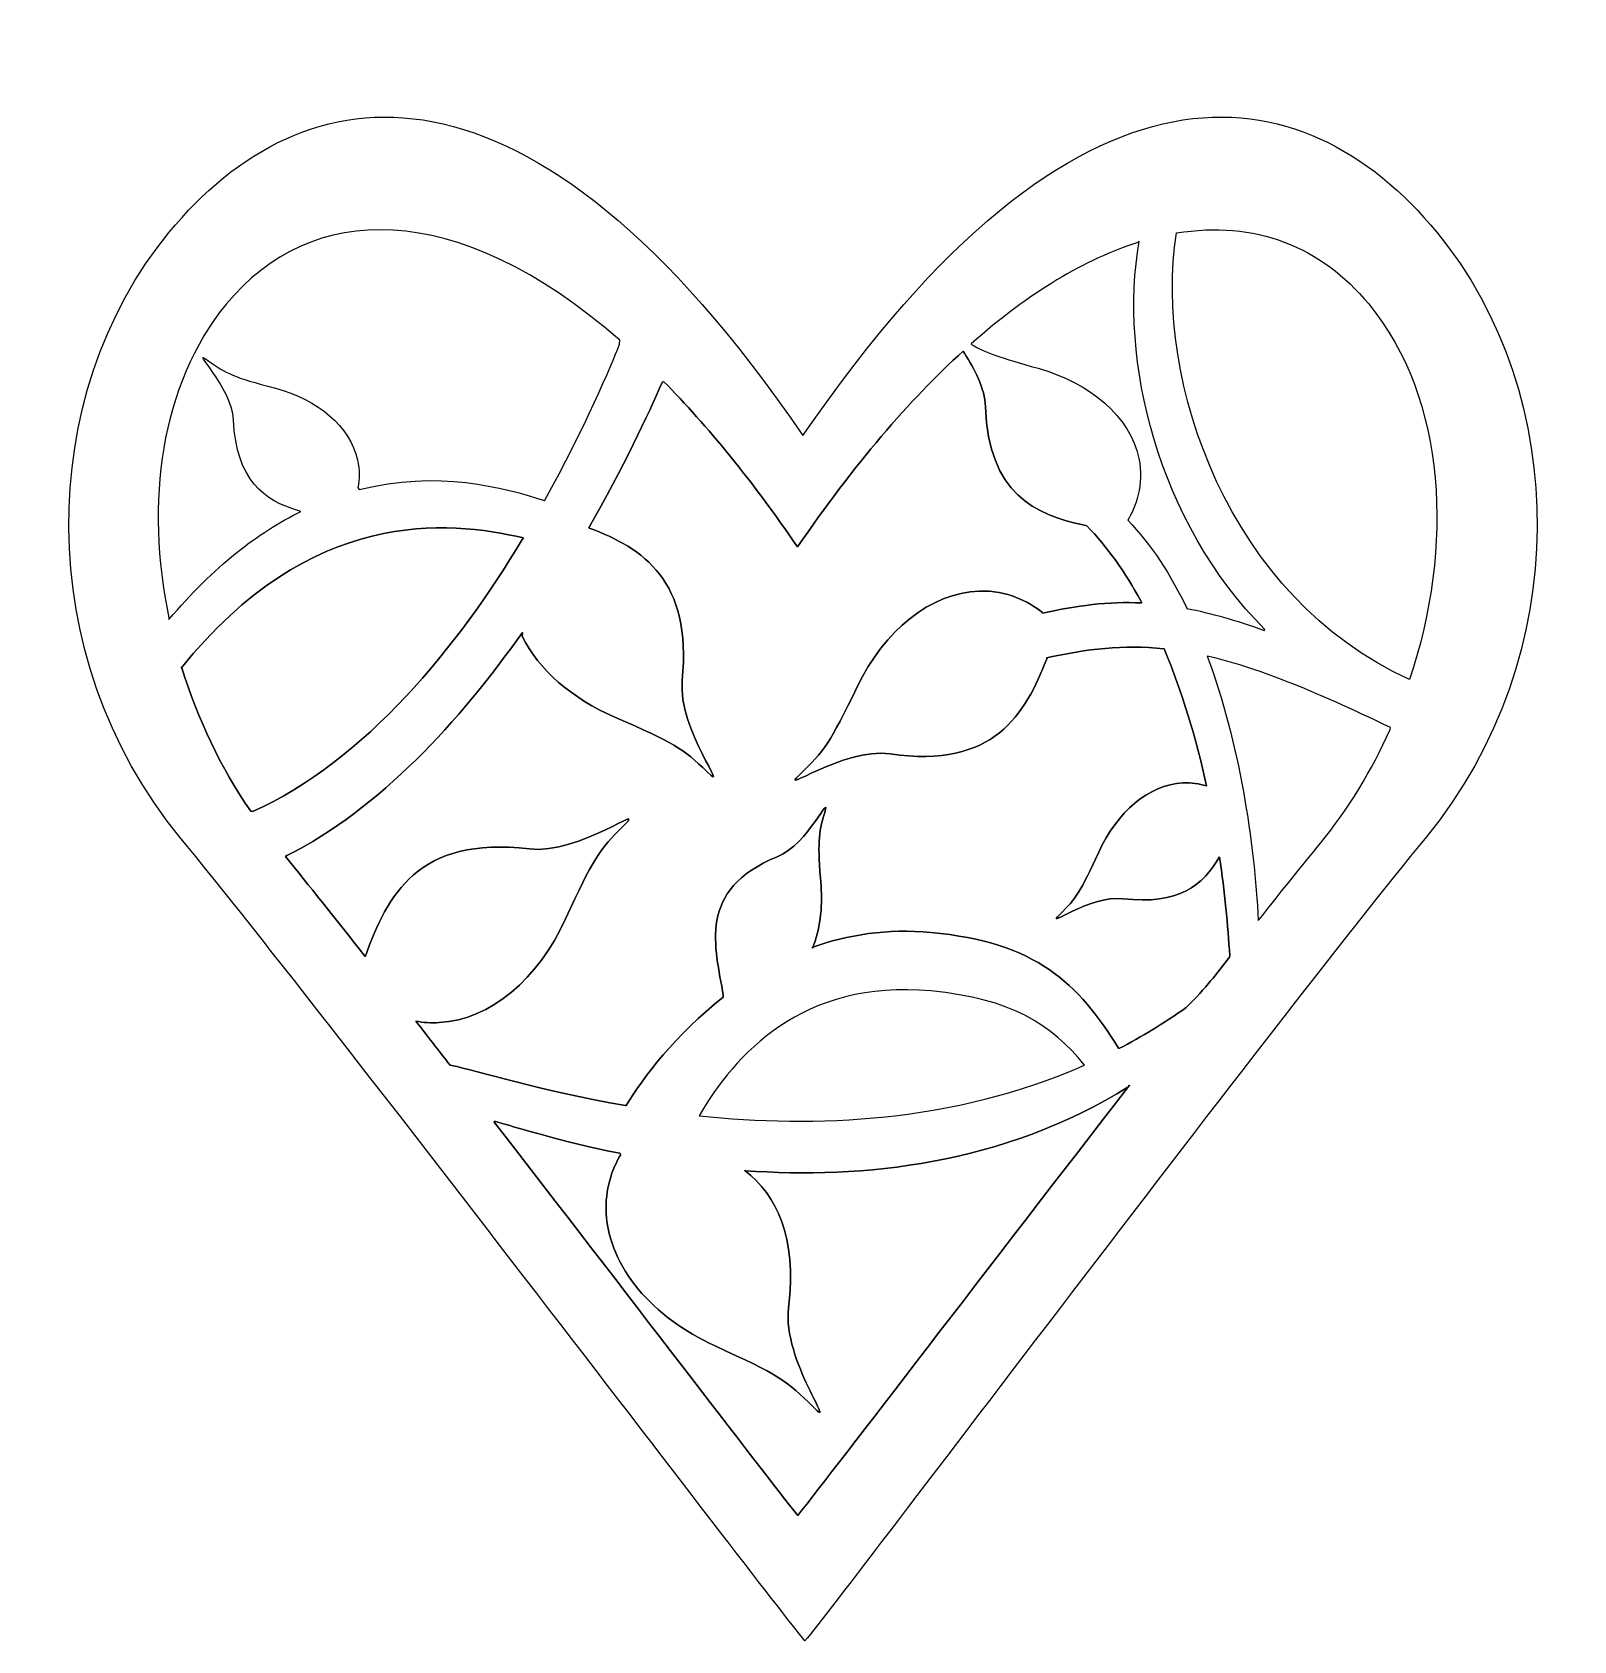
# Model space of a CAD drawing. Header units: centimetres. Extents: x -7.3 to 7.7, y -7.5 to 8.2.
import ezdxf

# ---------------------------------------------------------------- set-up
doc = ezdxf.new("R2010")
doc.units = ezdxf.units.CM
doc.header["$MEASUREMENT"] = 0
doc.layers.add('Camada 1', color=7, linetype='Continuous')

msp = doc.modelspace()

# ---------------------------------------------------------------- linework, layer by layer
at = {"layer": 'Camada 1'}
msp.add_open_spline([(0.20458, -7.46633), (0.65715, -6.9174), (4.66966, -1.57364), (6.27433, 0.38629), (6.27433, 0.38629), (7.71448, 2.13963), (7.6857, 4.69831), (6.37569, 6.29044), (6.37569, 6.29044), (5.06775, 7.8759), (2.87634, 8.24375), (0.18539, 4.30347), (0.18539, 4.30347), (-2.5055, 8.24373), (-4.69696, 7.8759), (-6.00488, 6.29044), (-6.00488, 6.29044), (-7.31486, 4.69828), (-7.34367, 2.13963), (-5.90354, 0.38629), (-5.90354, 0.38629), (-4.29884, -1.57366), (-0.24794, -6.9174), (0.20458, -7.46633), (0.20458, -7.46633), (0.20458, -7.46633), (0.20458, -7.46633), (0.20458, -7.46633)], degree=3, knots=[0, 0, 0, 0, 0.125, 0.125, 0.125, 0.125, 0.25, 0.25, 0.25, 0.25, 0.375, 0.375, 0.375, 0.375, 0.5, 0.5, 0.5, 0.5, 0.625, 0.625, 0.625, 0.625, 0.75, 0.75, 0.75, 0.75, 1, 1, 1, 1], dxfattribs=at)
at = {"layer": 'Camada 1', "color": 7, "lineweight": 25}
for points, knots in [([(-6.00861, 2.52569), (-6.2411, 3.64668), (-6.09428, 4.80195), (-5.44656, 5.58919), (-5.44656, 5.58919), (-4.62506, 6.58506), (-3.20945, 6.63546), (-1.6032, 5.23534), (-1.6032, 5.23534), (-1.6032, 5.23534), (-1.60693, 5.19586), (-1.60693, 5.19586), (-1.60693, 5.19586), (-1.68705, 4.99107), (-1.94038, 4.38446), (-2.33996, 3.6658), (-2.33996, 3.6658), (-2.33996, 3.6658), (-2.33874, 3.66958), (-2.33874, 3.66958), (-2.33874, 3.66958), (-2.73554, 3.7978), (-3.38874, 3.97176), (-4.1504, 3.77589), (-4.1504, 3.77589), (-4.1504, 3.77589), (-4.16307, 3.79658), (-4.16307, 3.79658), (-4.16307, 3.79658), (-4.14664, 3.87633), (-4.14278, 3.96753), (-4.16521, 4.06561), (-4.16521, 4.06561), (-4.24009, 4.39494), (-4.55251, 4.6542), (-4.96703, 4.76564), (-4.96703, 4.76564), (-5.3819, 4.87811), (-5.44563, 4.90566), (-5.62989, 5.03898), (-5.62989, 5.03898), (-5.81407, 5.17204), (-5.3933, 4.78694), (-5.3775, 4.45772), (-5.3775, 4.45772), (-5.3494, 3.86616), (-5.07238, 3.66728), (-4.74851, 3.57298), (-4.74851, 3.57298), (-4.74851, 3.57298), (-4.71962, 3.56308), (-4.71962, 3.56308), (-4.71962, 3.56308), (-5.13623, 3.3567), (-5.57227, 3.02449), (-6.00727, 2.50893), (-6.00727, 2.50893), (-6.00727, 2.50893), (-6.00861, 2.52569), (-6.00861, 2.52569)], [0, 0, 0, 0, 0.0625, 0.0625, 0.0625, 0.0625, 0.125, 0.125, 0.125, 0.125, 0.1875, 0.1875, 0.1875, 0.1875, 0.25, 0.25, 0.25, 0.25, 0.3125, 0.3125, 0.3125, 0.3125, 0.375, 0.375, 0.375, 0.375, 0.4375, 0.4375, 0.4375, 0.4375, 0.5, 0.5, 0.5, 0.5, 0.5625, 0.5625, 0.5625, 0.5625, 0.625, 0.625, 0.625, 0.625, 0.6875, 0.6875, 0.6875, 0.6875, 0.75, 0.75, 0.75, 0.75, 0.8125, 0.8125, 0.8125, 0.8125, 0.875, 0.875, 0.875, 0.875, 1, 1, 1, 1]), ([(6.11026, 1.92188), (6.54259, 3.21577), (6.47642, 4.65926), (5.71124, 5.58919), (5.71124, 5.58919), (5.24933, 6.14913), (4.59959, 6.41017), (3.83381, 6.28256), (3.83381, 6.28256), (3.83381, 6.28256), (3.83209, 6.28282), (3.83209, 6.28282), (3.83209, 6.28282), (3.60828, 4.82944), (4.34615, 2.72084), (6.11034, 1.92185), (6.11034, 1.92185), (6.11034, 1.92185), (6.11026, 1.92188), (6.11026, 1.92188)], [0, 0, 0, 0, 0.16666667, 0.16666667, 0.16666667, 0.16666667, 0.33333333, 0.33333333, 0.33333333, 0.33333333, 0.5, 0.5, 0.5, 0.5, 0.66666667, 0.66666667, 0.66666667, 0.66666667, 1, 1, 1, 1]), ([(3.93856, 2.61181), (3.77801, 2.94421), (3.58555, 3.24149), (3.35701, 3.47721), (3.35701, 3.47721), (3.35701, 3.47721), (3.35669, 3.477), (3.35669, 3.477), (3.35669, 3.477), (3.43072, 3.60265), (3.52158, 3.82175), (3.46557, 4.08123), (3.46557, 4.08123), (3.37768, 4.49057), (2.99416, 4.81664), (2.48185, 4.96094), (2.48185, 4.96094), (2.11233, 5.0659), (1.96829, 5.11347), (1.83185, 5.19473), (1.83185, 5.19473), (1.83185, 5.19473), (1.82738, 5.19976), (1.82738, 5.19976), (1.82738, 5.19976), (2.39954, 5.7062), (2.94805, 6.02875), (3.45478, 6.19015), (3.45478, 6.19015), (3.45478, 6.19015), (3.46896, 6.20118), (3.46896, 6.20118), (3.46896, 6.20118), (3.26817, 5.0468), (3.64904, 3.45962), (4.69737, 2.41012), (4.69737, 2.41012), (4.69737, 2.41012), (4.68867, 2.40152), (4.68867, 2.40152), (4.68867, 2.40152), (4.40821, 2.50267), (4.16315, 2.57175), (3.93918, 2.61491), (3.93918, 2.61491), (3.93918, 2.61491), (3.93856, 2.61181), (3.93856, 2.61181)], [0, 0, 0, 0, 0.07692308, 0.07692308, 0.07692308, 0.07692308, 0.15384615, 0.15384615, 0.15384615, 0.15384615, 0.23076923, 0.23076923, 0.23076923, 0.23076923, 0.30769231, 0.30769231, 0.30769231, 0.30769231, 0.38461538, 0.38461538, 0.38461538, 0.38461538, 0.46153846, 0.46153846, 0.46153846, 0.46153846, 0.53846154, 0.53846154, 0.53846154, 0.53846154, 0.61538462, 0.61538462, 0.61538462, 0.61538462, 0.69230769, 0.69230769, 0.69230769, 0.69230769, 0.76923077, 0.76923077, 0.76923077, 0.76923077, 0.84615385, 0.84615385, 0.84615385, 0.84615385, 1, 1, 1, 1]), ([(4.63172, -0.43111), (4.59539, 0.32769), (4.44818, 1.30485), (4.13367, 2.15146), (4.13367, 2.15146), (4.13367, 2.15146), (4.13367, 2.15146), (4.13367, 2.15146), (4.13367, 2.15146), (4.59778, 2.04295), (5.15658, 1.82412), (5.9231, 1.45272), (5.9231, 1.45272), (5.9231, 1.45272), (5.91995, 1.43319), (5.91995, 1.43319), (5.91995, 1.43319), (5.74019, 1.03139), (5.51117, 0.65404), (5.23963, 0.32345), (5.23963, 0.32345), (5.06995, 0.11618), (4.86797, -0.13571), (4.64371, -0.41876), (4.64371, -0.41876), (4.64371, -0.41876), (4.63172, -0.43111), (4.63172, -0.43111)], [0, 0, 0, 0, 0.125, 0.125, 0.125, 0.125, 0.25, 0.25, 0.25, 0.25, 0.375, 0.375, 0.375, 0.375, 0.5, 0.5, 0.5, 0.5, 0.625, 0.625, 0.625, 0.625, 0.75, 0.75, 0.75, 0.75, 1, 1, 1, 1]), ([(-0.82862, -2.33894), (-0.48543, -1.74664), (0.17796, -1.00195), (1.43457, -1.12003), (1.43457, -1.12003), (2.21681, -1.19353), (2.61556, -1.44713), (2.93328, -1.84173), (2.93328, -1.84173), (2.93328, -1.84173), (2.93442, -1.84435), (2.93442, -1.84435), (2.93442, -1.84435), (1.65005, -2.41128), (0.29432, -2.45637), (-0.82862, -2.33894), (-0.82862, -2.33894), (-0.82862, -2.33894), (-0.82862, -2.33894), (-0.82862, -2.33894)], [0, 0, 0, 0, 0.16666667, 0.16666667, 0.16666667, 0.16666667, 0.33333333, 0.33333333, 0.33333333, 0.33333333, 0.5, 0.5, 0.5, 0.5, 0.66666667, 0.66666667, 0.66666667, 0.66666667, 1, 1, 1, 1])]:
    msp.add_open_spline(points, degree=3, knots=knots, dxfattribs=at)
at = {"layer": 'Camada 1', "color": 7}
for points, knots in [([(-1.1875, 4.82801), (-1.32752, 4.50845), (-1.57194, 3.98888), (-1.90796, 3.40333), (-1.90796, 3.40333), (-1.90796, 3.40333), (-1.9037, 3.40084), (-1.9037, 3.40084), (-1.9037, 3.40084), (-1.37437, 3.20452), (-0.89939, 2.89107), (-0.99406, 1.91346), (-0.99406, 1.91346), (-1.04023, 1.43401), (-0.51231, 0.78877), (-0.75083, 1.01983), (-0.75083, 1.01983), (-0.98935, 1.25126), (-1.07582, 1.3045), (-1.65232, 1.55416), (-1.65232, 1.55416), (-2.07113, 1.7345), (-2.39553, 2.01644), (-2.55661, 2.34595), (-2.55661, 2.34595), (-2.55661, 2.34595), (-2.5556, 2.38225), (-2.5556, 2.38225), (-2.5556, 2.38225), (-3.16703, 1.51333), (-3.94572, 0.66214), (-4.85602, 0.20187), (-4.85602, 0.20187), (-4.85602, 0.20187), (-4.86795, 0.19216), (-4.86795, 0.19216), (-4.86795, 0.19216), (-4.64835, -0.07851), (-4.38485, -0.40987), (-4.09481, -0.77844), (-4.09481, -0.77844), (-4.09481, -0.77844), (-4.08944, -0.78021), (-4.08944, -0.78021), (-4.08944, -0.78021), (-3.87544, -0.18598), (-3.57911, 0.39711), (-2.48749, 0.26733), (-2.48749, 0.26733), (-1.99653, 0.20923), (-1.32266, 0.73644), (-1.56507, 0.49691), (-1.56507, 0.49691), (-1.8079, 0.25733), (-1.86445, 0.16978), (-2.13353, -0.41614), (-2.13353, -0.41614), (-2.401, -1.00187), (-2.8619, -1.39997), (-3.36765, -1.42918), (-3.36765, -1.42918), (-3.44912, -1.434), (-3.52571, -1.42794), (-3.59689, -1.41439), (-3.59689, -1.41439), (-3.59689, -1.41439), (-3.59684, -1.41418), (-3.59684, -1.41418), (-3.59684, -1.41418), (-3.48688, -1.55512), (-3.3748, -1.69908), (-3.26143, -1.84497), (-3.26143, -1.84497), (-3.26143, -1.84497), (-3.24534, -1.84717), (-3.24534, -1.84717), (-3.24534, -1.84717), (-2.99997, -1.89834), (-2.37753, -2.09635), (-1.54949, -2.23883), (-1.54949, -2.23883), (-1.54949, -2.23883), (-1.54309, -2.23812), (-1.54309, -2.23812), (-1.54309, -2.23812), (-1.37796, -1.96888), (-1.05602, -1.54115), (-0.59398, -1.1818), (-0.59398, -1.1818), (-0.59398, -1.1818), (-0.59319, -1.16129), (-0.59319, -1.16129), (-0.59319, -1.16129), (-0.67151, -0.69081), (-0.8555, -0.13296), (-0.06603, 0.19036), (-0.06603, 0.19036), (0.23888, 0.31543), (0.46091, 0.84084), (0.3972, 0.62277), (0.3972, 0.62277), (0.33325, 0.40454), (0.32862, 0.33522), (0.36148, -0.09335), (0.36148, -0.09335), (0.379, -0.31547), (0.34976, -0.52499), (0.27771, -0.70044), (0.27771, -0.70044), (0.27771, -0.70044), (0.27559, -0.69486), (0.27559, -0.69486), (0.27559, -0.69486), (0.62074, -0.57064), (1.00809, -0.50785), (1.43452, -0.54791), (1.43452, -0.54791), (2.46759, -0.64499), (2.87269, -1.04374), (3.26763, -1.67808), (3.26763, -1.67808), (3.26763, -1.67808), (3.27009, -1.68305), (3.27009, -1.68305), (3.27009, -1.68305), (3.49316, -1.56692), (3.71316, -1.43368), (3.92851, -1.28141), (3.92851, -1.28141), (3.92851, -1.28141), (3.92851, -1.28141), (3.92851, -1.28141), (3.92851, -1.28141), (4.12814, -1.08268), (4.22225, -0.95341), (4.35129, -0.78928), (4.35129, -0.78928), (4.35129, -0.78928), (4.35314, -0.7755), (4.35314, -0.7755), (4.35314, -0.7755), (4.33692, -0.47798), (4.30509, -0.15153), (4.25482, 0.18679), (4.25482, 0.18679), (4.25482, 0.18679), (4.2499, 0.18626), (4.2499, 0.18626), (4.2499, 0.18626), (4.09978, -0.08367), (3.85191, -0.28335), (3.30931, -0.21887), (3.30931, -0.21887), (2.98202, -0.18014), (2.53278, -0.53158), (2.69439, -0.37191), (2.69439, -0.37191), (2.85626, -0.21221), (2.89397, -0.15384), (3.07335, 0.23676), (3.07335, 0.23676), (3.25165, 0.62723), (3.55891, 0.89261), (3.89607, 0.91208), (3.89607, 0.91208), (3.98037, 0.91705), (4.0568, 0.90457), (4.12409, 0.88311), (4.12409, 0.88311), (4.12409, 0.88311), (4.12692, 0.88367), (4.12692, 0.88367), (4.12692, 0.88367), (4.02606, 1.34153), (3.88988, 1.80013), (3.71187, 2.22042), (3.71187, 2.22042), (3.71187, 2.22042), (3.71372, 2.22113), (3.71372, 2.22113), (3.71372, 2.22113), (3.30817, 2.26487), (2.95984, 2.22047), (2.56429, 2.13276), (2.56429, 2.13276), (2.56429, 2.13276), (2.56932, 2.1307), (2.56932, 2.1307), (2.56932, 2.1307), (2.35437, 1.57989), (2.0546, 1.05046), (1.03627, 1.19482), (1.03627, 1.19482), (0.57177, 1.26046), (-0.0789, 0.77464), (0.15624, 0.99675), (0.15624, 0.99675), (0.39169, 1.21887), (0.44726, 1.3007), (0.71512, 1.85085), (0.71512, 1.85085), (0.98137, 2.40084), (1.42719, 2.76866), (1.90757, 2.7856), (1.90757, 2.7856), (2.17972, 2.7955), (2.39184, 2.67934), (2.52458, 2.57676), (2.52458, 2.57676), (2.52458, 2.57676), (2.52619, 2.5693), (2.52619, 2.5693), (2.52619, 2.5693), (2.86163, 2.64328), (3.16341, 2.68588), (3.49565, 2.66952), (3.49565, 2.66952), (3.49565, 2.66952), (3.48605, 2.68897), (3.48605, 2.68897), (3.48605, 2.68897), (3.33354, 2.96676), (3.15797, 3.21668), (2.95686, 3.42404), (2.95686, 3.42404), (2.95686, 3.42404), (2.93334, 3.42859), (2.93334, 3.42859), (2.93334, 3.42859), (2.4536, 3.53223), (1.99862, 3.73252), (1.96833, 4.58535), (1.96833, 4.58535), (1.96187, 4.76569), (1.85758, 4.96074), (1.76272, 5.10788), (1.76272, 5.10788), (1.76272, 5.10788), (1.74896, 5.12944), (1.74896, 5.12944), (1.74896, 5.12944), (1.2245, 4.6516), (0.68102, 4.01959), (0.13225, 3.21608), (0.13225, 3.21608), (-0.30968, 3.8632), (-0.7482, 4.39911), (-1.17617, 4.83279), (-1.17617, 4.83279), (-1.17617, 4.83279), (-1.1875, 4.82801), (-1.1875, 4.82801)], [0, 0, 0, 0, 0.015625, 0.015625, 0.015625, 0.015625, 0.03125, 0.03125, 0.03125, 0.03125, 0.046875, 0.046875, 0.046875, 0.046875, 0.0625, 0.0625, 0.0625, 0.0625, 0.078125, 0.078125, 0.078125, 0.078125, 0.09375, 0.09375, 0.09375, 0.09375, 0.109375, 0.109375, 0.109375, 0.109375, 0.125, 0.125, 0.125, 0.125, 0.140625, 0.140625, 0.140625, 0.140625, 0.15625, 0.15625, 0.15625, 0.15625, 0.171875, 0.171875, 0.171875, 0.171875, 0.1875, 0.1875, 0.1875, 0.1875, 0.203125, 0.203125, 0.203125, 0.203125, 0.21875, 0.21875, 0.21875, 0.21875, 0.234375, 0.234375, 0.234375, 0.234375, 0.25, 0.25, 0.25, 0.25, 0.265625, 0.265625, 0.265625, 0.265625, 0.28125, 0.28125, 0.28125, 0.28125, 0.296875, 0.296875, 0.296875, 0.296875, 0.3125, 0.3125, 0.3125, 0.3125, 0.328125, 0.328125, 0.328125, 0.328125, 0.34375, 0.34375, 0.34375, 0.34375, 0.359375, 0.359375, 0.359375, 0.359375, 0.375, 0.375, 0.375, 0.375, 0.390625, 0.390625, 0.390625, 0.390625, 0.40625, 0.40625, 0.40625, 0.40625, 0.421875, 0.421875, 0.421875, 0.421875, 0.4375, 0.4375, 0.4375, 0.4375, 0.453125, 0.453125, 0.453125, 0.453125, 0.46875, 0.46875, 0.46875, 0.46875, 0.484375, 0.484375, 0.484375, 0.484375, 0.5, 0.5, 0.5, 0.5, 0.515625, 0.515625, 0.515625, 0.515625, 0.53125, 0.53125, 0.53125, 0.53125, 0.546875, 0.546875, 0.546875, 0.546875, 0.5625, 0.5625, 0.5625, 0.5625, 0.578125, 0.578125, 0.578125, 0.578125, 0.59375, 0.59375, 0.59375, 0.59375, 0.609375, 0.609375, 0.609375, 0.609375, 0.625, 0.625, 0.625, 0.625, 0.640625, 0.640625, 0.640625, 0.640625, 0.65625, 0.65625, 0.65625, 0.65625, 0.671875, 0.671875, 0.671875, 0.671875, 0.6875, 0.6875, 0.6875, 0.6875, 0.703125, 0.703125, 0.703125, 0.703125, 0.71875, 0.71875, 0.71875, 0.71875, 0.734375, 0.734375, 0.734375, 0.734375, 0.75, 0.75, 0.75, 0.75, 0.765625, 0.765625, 0.765625, 0.765625, 0.78125, 0.78125, 0.78125, 0.78125, 0.796875, 0.796875, 0.796875, 0.796875, 0.8125, 0.8125, 0.8125, 0.8125, 0.828125, 0.828125, 0.828125, 0.828125, 0.84375, 0.84375, 0.84375, 0.84375, 0.859375, 0.859375, 0.859375, 0.859375, 0.875, 0.875, 0.875, 0.875, 0.890625, 0.890625, 0.890625, 0.890625, 0.90625, 0.90625, 0.90625, 0.90625, 0.921875, 0.921875, 0.921875, 0.921875, 0.9375, 0.9375, 0.9375, 0.9375, 0.953125, 0.953125, 0.953125, 0.953125, 0.96875, 0.96875, 0.96875, 0.96875, 1, 1, 1, 1]), ([(-1.1875, 4.82801), (-1.1875, 4.82801), (-1.1875, 4.82801), (-1.1875, 4.82801), (-1.1875, 4.82801), (-1.1875, 4.82801), (-1.1875, 4.82801), (-1.1875, 4.82801)], [0, 0, 0, 0, 0.33333333, 0.33333333, 0.33333333, 0.33333333, 1, 1, 1, 1]), ([(-5.88886, 2.03282), (-4.62852, 3.60175), (-3.28737, 3.47906), (-2.54402, 3.30451), (-2.54402, 3.30451), (-2.54402, 3.30451), (-2.55722, 3.2894), (-2.55722, 3.2894), (-2.55722, 3.2894), (-3.18526, 2.24173), (-4.08389, 1.13003), (-5.19305, 0.63153), (-5.19305, 0.63153), (-5.19305, 0.63153), (-5.20911, 0.63515), (-5.20911, 0.63515), (-5.20911, 0.63515), (-5.4997, 1.05795), (-5.72772, 1.53693), (-5.88195, 2.03501), (-5.88195, 2.03501), (-5.88195, 2.03501), (-5.88886, 2.03282), (-5.88886, 2.03282)], [0, 0, 0, 0, 0.14285714, 0.14285714, 0.14285714, 0.14285714, 0.28571429, 0.28571429, 0.28571429, 0.28571429, 0.42857143, 0.42857143, 0.42857143, 0.42857143, 0.57142857, 0.57142857, 0.57142857, 0.57142857, 0.71428571, 0.71428571, 0.71428571, 0.71428571, 1, 1, 1, 1]), ([(-5.88886, 2.03282), (-5.88886, 2.03282), (-5.88886, 2.03282), (-5.88886, 2.03282), (-5.88886, 2.03282), (-5.88886, 2.03282), (-5.88886, 2.03282), (-5.88886, 2.03282)], [0, 0, 0, 0, 0.33333333, 0.33333333, 0.33333333, 0.33333333, 1, 1, 1, 1]), ([(-1.59501, -2.71627), (-1.67902, -2.86179), (-1.75014, -3.05703), (-1.73638, -3.29039), (-1.73638, -3.29039), (-1.70571, -3.82114), (-1.28794, -4.3048), (-0.67326, -4.58553), (-0.67326, -4.58553), (-0.05837, -4.86792), (0.03352, -4.92729), (0.28493, -5.18211), (0.28493, -5.18211), (0.53634, -5.43651), (-0.01696, -4.7293), (0.04403, -4.21405), (0.04403, -4.21405), (0.12769, -3.51031), (-0.07093, -3.12156), (-0.38118, -2.87428), (-0.38118, -2.87428), (-0.38118, -2.87428), (-0.38184, -2.87492), (-0.38184, -2.87492), (-0.38184, -2.87492), (0.76566, -2.9562), (2.13406, -2.82118), (3.36826, -2.05376), (3.36826, -2.05376), (3.36826, -2.05376), (3.37532, -2.04064), (3.37532, -2.04064), (3.37532, -2.04064), (2.02711, -3.77972), (0.53909, -5.73203), (0.13447, -6.24267), (0.13447, -6.24267), (0.13447, -6.24267), (0.13447, -6.24267), (0.13447, -6.24267), (0.13447, -6.24267), (-0.23735, -5.7738), (-1.55783, -4.04451), (-2.8299, -2.40134), (-2.8299, -2.40134), (-2.8299, -2.40134), (-2.82731, -2.39224), (-2.82731, -2.39224), (-2.82731, -2.39224), (-2.62141, -2.44868), (-2.18424, -2.58769), (-1.60446, -2.70535), (-1.60446, -2.70535), (-1.60446, -2.70535), (-1.59501, -2.71627), (-1.59501, -2.71627)], [0, 0, 0, 0, 0.06666667, 0.06666667, 0.06666667, 0.06666667, 0.13333333, 0.13333333, 0.13333333, 0.13333333, 0.2, 0.2, 0.2, 0.2, 0.26666667, 0.26666667, 0.26666667, 0.26666667, 0.33333333, 0.33333333, 0.33333333, 0.33333333, 0.4, 0.4, 0.4, 0.4, 0.46666667, 0.46666667, 0.46666667, 0.46666667, 0.53333333, 0.53333333, 0.53333333, 0.53333333, 0.6, 0.6, 0.6, 0.6, 0.66666667, 0.66666667, 0.66666667, 0.66666667, 0.73333333, 0.73333333, 0.73333333, 0.73333333, 0.8, 0.8, 0.8, 0.8, 0.86666667, 0.86666667, 0.86666667, 0.86666667, 1, 1, 1, 1]), ([(-1.59501, -2.71627), (-1.59501, -2.71627), (-1.59501, -2.71627), (-1.59501, -2.71627), (-1.59501, -2.71627), (-1.59501, -2.71627), (-1.59501, -2.71627), (-1.59501, -2.71627)], [0, 0, 0, 0, 0.33333333, 0.33333333, 0.33333333, 0.33333333, 1, 1, 1, 1])]:
    msp.add_open_spline(points, degree=3, knots=knots, dxfattribs=at)
at = {"layer": 'Camada 1', "lineweight": 25}
for points, knots in [([(-1.1875, 4.82801), (-1.32752, 4.50845), (-1.57194, 3.98888), (-1.90796, 3.40333), (-1.90796, 3.40333), (-1.90796, 3.40333), (-1.9037, 3.40084), (-1.9037, 3.40084), (-1.9037, 3.40084), (-1.37437, 3.20452), (-0.89939, 2.89107), (-0.99406, 1.91346), (-0.99406, 1.91346), (-1.04023, 1.43401), (-0.51231, 0.78877), (-0.75083, 1.01983), (-0.75083, 1.01983), (-0.98935, 1.25126), (-1.07582, 1.3045), (-1.65232, 1.55416), (-1.65232, 1.55416), (-2.07113, 1.7345), (-2.39553, 2.01644), (-2.55661, 2.34595), (-2.55661, 2.34595), (-2.55661, 2.34595), (-2.5556, 2.38225), (-2.5556, 2.38225), (-2.5556, 2.38225), (-3.16703, 1.51333), (-3.94572, 0.66214), (-4.85602, 0.20187), (-4.85602, 0.20187), (-4.85602, 0.20187), (-4.86795, 0.19216), (-4.86795, 0.19216), (-4.86795, 0.19216), (-4.64835, -0.07851), (-4.38485, -0.40987), (-4.09481, -0.77844), (-4.09481, -0.77844), (-4.09481, -0.77844), (-4.08944, -0.78021), (-4.08944, -0.78021), (-4.08944, -0.78021), (-3.87544, -0.18598), (-3.57911, 0.39711), (-2.48749, 0.26733), (-2.48749, 0.26733), (-1.99653, 0.20923), (-1.32266, 0.73644), (-1.56507, 0.49691), (-1.56507, 0.49691), (-1.8079, 0.25733), (-1.86445, 0.16978), (-2.13353, -0.41614), (-2.13353, -0.41614), (-2.401, -1.00187), (-2.8619, -1.39997), (-3.36765, -1.42918), (-3.36765, -1.42918), (-3.44912, -1.434), (-3.52571, -1.42794), (-3.59689, -1.41439), (-3.59689, -1.41439), (-3.59689, -1.41439), (-3.59684, -1.41418), (-3.59684, -1.41418), (-3.59684, -1.41418), (-3.48688, -1.55512), (-3.3748, -1.69908), (-3.26143, -1.84497), (-3.26143, -1.84497), (-3.26143, -1.84497), (-3.24534, -1.84717), (-3.24534, -1.84717), (-3.24534, -1.84717), (-2.99997, -1.89834), (-2.37753, -2.09635), (-1.54949, -2.23883), (-1.54949, -2.23883), (-1.54949, -2.23883), (-1.54309, -2.23812), (-1.54309, -2.23812), (-1.54309, -2.23812), (-1.37796, -1.96888), (-1.05602, -1.54115), (-0.59398, -1.1818), (-0.59398, -1.1818), (-0.59398, -1.1818), (-0.59319, -1.16129), (-0.59319, -1.16129), (-0.59319, -1.16129), (-0.67151, -0.69081), (-0.8555, -0.13296), (-0.06603, 0.19036), (-0.06603, 0.19036), (0.23888, 0.31543), (0.46091, 0.84084), (0.3972, 0.62277), (0.3972, 0.62277), (0.33325, 0.40454), (0.32862, 0.33522), (0.36148, -0.09335), (0.36148, -0.09335), (0.379, -0.31547), (0.34976, -0.52499), (0.27771, -0.70044), (0.27771, -0.70044), (0.27771, -0.70044), (0.27559, -0.69486), (0.27559, -0.69486), (0.27559, -0.69486), (0.62074, -0.57064), (1.00809, -0.50785), (1.43452, -0.54791), (1.43452, -0.54791), (2.46759, -0.64499), (2.87269, -1.04374), (3.26763, -1.67808), (3.26763, -1.67808), (3.26763, -1.67808), (3.27009, -1.68305), (3.27009, -1.68305), (3.27009, -1.68305), (3.49316, -1.56692), (3.71316, -1.43368), (3.92851, -1.28141), (3.92851, -1.28141), (3.92851, -1.28141), (3.92851, -1.28141), (3.92851, -1.28141), (3.92851, -1.28141), (4.12814, -1.08268), (4.22225, -0.95341), (4.35129, -0.78928), (4.35129, -0.78928), (4.35129, -0.78928), (4.35314, -0.7755), (4.35314, -0.7755), (4.35314, -0.7755), (4.33692, -0.47798), (4.30509, -0.15153), (4.25482, 0.18679), (4.25482, 0.18679), (4.25482, 0.18679), (4.2499, 0.18626), (4.2499, 0.18626), (4.2499, 0.18626), (4.09978, -0.08367), (3.85191, -0.28335), (3.30931, -0.21887), (3.30931, -0.21887), (2.98202, -0.18014), (2.53278, -0.53158), (2.69439, -0.37191), (2.69439, -0.37191), (2.85626, -0.21221), (2.89397, -0.15384), (3.07335, 0.23676), (3.07335, 0.23676), (3.25165, 0.62723), (3.55891, 0.89261), (3.89607, 0.91208), (3.89607, 0.91208), (3.98037, 0.91705), (4.0568, 0.90457), (4.12409, 0.88311), (4.12409, 0.88311), (4.12409, 0.88311), (4.12692, 0.88367), (4.12692, 0.88367), (4.12692, 0.88367), (4.02606, 1.34153), (3.88988, 1.80013), (3.71187, 2.22042), (3.71187, 2.22042), (3.71187, 2.22042), (3.71372, 2.22113), (3.71372, 2.22113), (3.71372, 2.22113), (3.30817, 2.26487), (2.95984, 2.22047), (2.56429, 2.13276), (2.56429, 2.13276), (2.56429, 2.13276), (2.56932, 2.1307), (2.56932, 2.1307), (2.56932, 2.1307), (2.35437, 1.57989), (2.0546, 1.05046), (1.03627, 1.19482), (1.03627, 1.19482), (0.57177, 1.26046), (-0.0789, 0.77464), (0.15624, 0.99675), (0.15624, 0.99675), (0.39169, 1.21887), (0.44726, 1.3007), (0.71512, 1.85085), (0.71512, 1.85085), (0.98137, 2.40084), (1.42719, 2.76866), (1.90757, 2.7856), (1.90757, 2.7856), (2.17972, 2.7955), (2.39184, 2.67934), (2.52458, 2.57676), (2.52458, 2.57676), (2.52458, 2.57676), (2.52619, 2.5693), (2.52619, 2.5693), (2.52619, 2.5693), (2.86163, 2.64328), (3.16341, 2.68588), (3.49565, 2.66952), (3.49565, 2.66952), (3.49565, 2.66952), (3.48605, 2.68897), (3.48605, 2.68897), (3.48605, 2.68897), (3.33354, 2.96676), (3.15797, 3.21668), (2.95686, 3.42404), (2.95686, 3.42404), (2.95686, 3.42404), (2.93334, 3.42859), (2.93334, 3.42859), (2.93334, 3.42859), (2.4536, 3.53223), (1.99862, 3.73252), (1.96833, 4.58535), (1.96833, 4.58535), (1.96187, 4.76569), (1.85758, 4.96074), (1.76272, 5.10788), (1.76272, 5.10788), (1.76272, 5.10788), (1.74896, 5.12944), (1.74896, 5.12944), (1.74896, 5.12944), (1.2245, 4.6516), (0.68102, 4.01959), (0.13225, 3.21608), (0.13225, 3.21608), (-0.30968, 3.8632), (-0.7482, 4.39911), (-1.17617, 4.83279)], [0, 0, 0, 0, 0.01587302, 0.01587302, 0.01587302, 0.01587302, 0.03174603, 0.03174603, 0.03174603, 0.03174603, 0.04761905, 0.04761905, 0.04761905, 0.04761905, 0.06349206, 0.06349206, 0.06349206, 0.06349206, 0.07936508, 0.07936508, 0.07936508, 0.07936508, 0.0952381, 0.0952381, 0.0952381, 0.0952381, 0.11111111, 0.11111111, 0.11111111, 0.11111111, 0.12698413, 0.12698413, 0.12698413, 0.12698413, 0.14285714, 0.14285714, 0.14285714, 0.14285714, 0.15873016, 0.15873016, 0.15873016, 0.15873016, 0.17460317, 0.17460317, 0.17460317, 0.17460317, 0.19047619, 0.19047619, 0.19047619, 0.19047619, 0.20634921, 0.20634921, 0.20634921, 0.20634921, 0.22222222, 0.22222222, 0.22222222, 0.22222222, 0.23809524, 0.23809524, 0.23809524, 0.23809524, 0.25396825, 0.25396825, 0.25396825, 0.25396825, 0.26984127, 0.26984127, 0.26984127, 0.26984127, 0.28571429, 0.28571429, 0.28571429, 0.28571429, 0.3015873, 0.3015873, 0.3015873, 0.3015873, 0.31746032, 0.31746032, 0.31746032, 0.31746032, 0.33333333, 0.33333333, 0.33333333, 0.33333333, 0.34920635, 0.34920635, 0.34920635, 0.34920635, 0.36507937, 0.36507937, 0.36507937, 0.36507937, 0.38095238, 0.38095238, 0.38095238, 0.38095238, 0.3968254, 0.3968254, 0.3968254, 0.3968254, 0.41269841, 0.41269841, 0.41269841, 0.41269841, 0.42857143, 0.42857143, 0.42857143, 0.42857143, 0.44444444, 0.44444444, 0.44444444, 0.44444444, 0.46031746, 0.46031746, 0.46031746, 0.46031746, 0.47619048, 0.47619048, 0.47619048, 0.47619048, 0.49206349, 0.49206349, 0.49206349, 0.49206349, 0.50793651, 0.50793651, 0.50793651, 0.50793651, 0.52380952, 0.52380952, 0.52380952, 0.52380952, 0.53968254, 0.53968254, 0.53968254, 0.53968254, 0.55555556, 0.55555556, 0.55555556, 0.55555556, 0.57142857, 0.57142857, 0.57142857, 0.57142857, 0.58730159, 0.58730159, 0.58730159, 0.58730159, 0.6031746, 0.6031746, 0.6031746, 0.6031746, 0.61904762, 0.61904762, 0.61904762, 0.61904762, 0.63492063, 0.63492063, 0.63492063, 0.63492063, 0.65079365, 0.65079365, 0.65079365, 0.65079365, 0.66666667, 0.66666667, 0.66666667, 0.66666667, 0.68253968, 0.68253968, 0.68253968, 0.68253968, 0.6984127, 0.6984127, 0.6984127, 0.6984127, 0.71428571, 0.71428571, 0.71428571, 0.71428571, 0.73015873, 0.73015873, 0.73015873, 0.73015873, 0.74603175, 0.74603175, 0.74603175, 0.74603175, 0.76190476, 0.76190476, 0.76190476, 0.76190476, 0.77777778, 0.77777778, 0.77777778, 0.77777778, 0.79365079, 0.79365079, 0.79365079, 0.79365079, 0.80952381, 0.80952381, 0.80952381, 0.80952381, 0.82539683, 0.82539683, 0.82539683, 0.82539683, 0.84126984, 0.84126984, 0.84126984, 0.84126984, 0.85714286, 0.85714286, 0.85714286, 0.85714286, 0.87301587, 0.87301587, 0.87301587, 0.87301587, 0.88888889, 0.88888889, 0.88888889, 0.88888889, 0.9047619, 0.9047619, 0.9047619, 0.9047619, 0.92063492, 0.92063492, 0.92063492, 0.92063492, 0.93650794, 0.93650794, 0.93650794, 0.93650794, 0.95238095, 0.95238095, 0.95238095, 0.95238095, 0.96825397, 0.96825397, 0.96825397, 0.96825397, 1, 1, 1, 1]), ([(-1.1875, 4.82801), (-1.1875, 4.82801), (-1.1875, 4.82801), (-1.1875, 4.82801), (-1.1875, 4.82801), (-1.1875, 4.82801), (-1.1875, 4.82801), (-1.1875, 4.82801)], [0, 0, 0, 0, 0.33333333, 0.33333333, 0.33333333, 0.33333333, 1, 1, 1, 1]), ([(-5.88886, 2.03282), (-4.62852, 3.60175), (-3.28737, 3.47906), (-2.54402, 3.30451), (-2.54402, 3.30451), (-2.54402, 3.30451), (-2.55722, 3.2894), (-2.55722, 3.2894), (-2.55722, 3.2894), (-3.18526, 2.24173), (-4.08389, 1.13003), (-5.19305, 0.63153), (-5.19305, 0.63153), (-5.19305, 0.63153), (-5.20911, 0.63515), (-5.20911, 0.63515), (-5.20911, 0.63515), (-5.4997, 1.05795), (-5.72772, 1.53693), (-5.88195, 2.03501)], [0, 0, 0, 0, 0.16666667, 0.16666667, 0.16666667, 0.16666667, 0.33333333, 0.33333333, 0.33333333, 0.33333333, 0.5, 0.5, 0.5, 0.5, 0.66666667, 0.66666667, 0.66666667, 0.66666667, 1, 1, 1, 1]), ([(-5.88886, 2.03282), (-5.88886, 2.03282), (-5.88886, 2.03282), (-5.88886, 2.03282), (-5.88886, 2.03282), (-5.88886, 2.03282), (-5.88886, 2.03282), (-5.88886, 2.03282)], [0, 0, 0, 0, 0.33333333, 0.33333333, 0.33333333, 0.33333333, 1, 1, 1, 1]), ([(-1.59501, -2.71627), (-1.67902, -2.86179), (-1.75014, -3.05703), (-1.73638, -3.29039), (-1.73638, -3.29039), (-1.70571, -3.82114), (-1.28794, -4.3048), (-0.67326, -4.58553), (-0.67326, -4.58553), (-0.05837, -4.86792), (0.03352, -4.92729), (0.28493, -5.18211), (0.28493, -5.18211), (0.53634, -5.43651), (-0.01696, -4.7293), (0.04403, -4.21405), (0.04403, -4.21405), (0.12769, -3.51031), (-0.07093, -3.12156), (-0.38118, -2.87428), (-0.38118, -2.87428), (-0.38118, -2.87428), (-0.38184, -2.87492), (-0.38184, -2.87492), (-0.38184, -2.87492), (0.76566, -2.9562), (2.13406, -2.82118), (3.36826, -2.05376), (3.36826, -2.05376), (3.36826, -2.05376), (3.37532, -2.04064), (3.37532, -2.04064), (3.37532, -2.04064), (2.02711, -3.77972), (0.53909, -5.73203), (0.13447, -6.24267), (0.13447, -6.24267), (0.13447, -6.24267), (0.13447, -6.24267), (0.13447, -6.24267), (0.13447, -6.24267), (-0.23735, -5.7738), (-1.55783, -4.04451), (-2.8299, -2.40134), (-2.8299, -2.40134), (-2.8299, -2.40134), (-2.82731, -2.39224), (-2.82731, -2.39224), (-2.82731, -2.39224), (-2.62141, -2.44868), (-2.18424, -2.58769), (-1.60446, -2.70535)], [0, 0, 0, 0, 0.07142857, 0.07142857, 0.07142857, 0.07142857, 0.14285714, 0.14285714, 0.14285714, 0.14285714, 0.21428571, 0.21428571, 0.21428571, 0.21428571, 0.28571429, 0.28571429, 0.28571429, 0.28571429, 0.35714286, 0.35714286, 0.35714286, 0.35714286, 0.42857143, 0.42857143, 0.42857143, 0.42857143, 0.5, 0.5, 0.5, 0.5, 0.57142857, 0.57142857, 0.57142857, 0.57142857, 0.64285714, 0.64285714, 0.64285714, 0.64285714, 0.71428571, 0.71428571, 0.71428571, 0.71428571, 0.78571429, 0.78571429, 0.78571429, 0.78571429, 0.85714286, 0.85714286, 0.85714286, 0.85714286, 1, 1, 1, 1]), ([(-1.59501, -2.71627), (-1.59501, -2.71627), (-1.59501, -2.71627), (-1.59501, -2.71627), (-1.59501, -2.71627), (-1.59501, -2.71627), (-1.59501, -2.71627), (-1.59501, -2.71627)], [0, 0, 0, 0, 0.33333333, 0.33333333, 0.33333333, 0.33333333, 1, 1, 1, 1])]:
    msp.add_open_spline(points, degree=3, knots=knots, dxfattribs=at)

doc.saveas('drawing.dxf')
